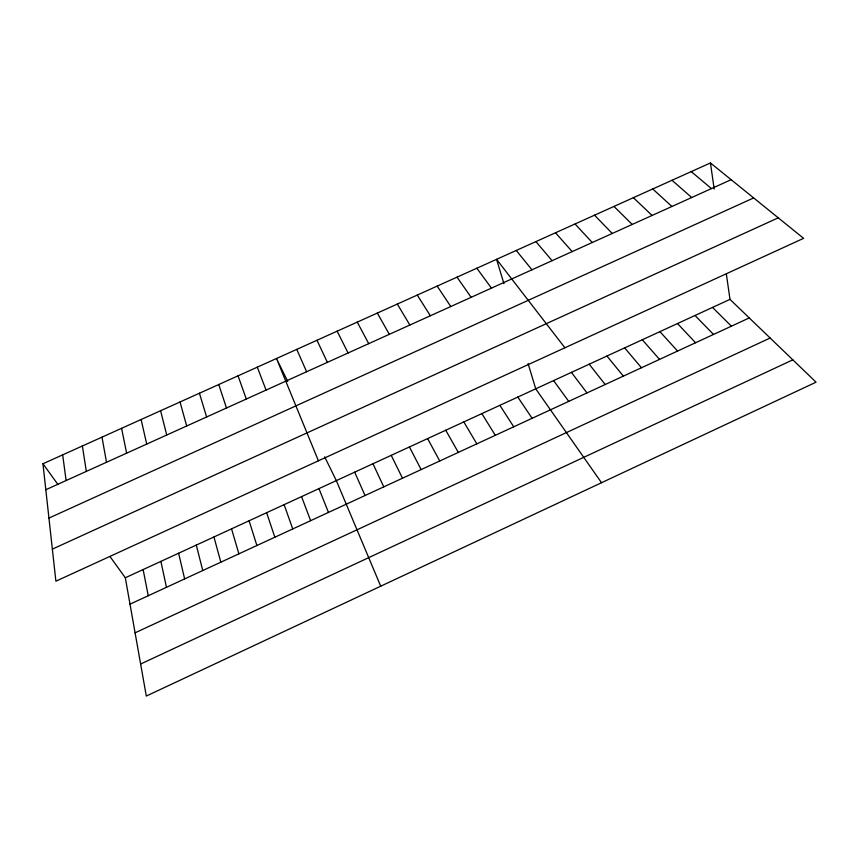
<?xml version="1.0" encoding="UTF-8"?>
<svg xmlns="http://www.w3.org/2000/svg" width="859" height="859" viewBox="0 0 859 859"><rect width="100%" height="100%" fill="white"/><g stroke="black" fill="none" stroke-linecap="round" stroke-linejoin="round"><path stroke-width="1.29" d="M140.629 664.018L792.825 359.835M135.088 632.825L770.147 338.017M129.999 604.167L749.263 317.927M125.317 577.763L729.989 299.383L816.05 382.18L146.309 696.048L125.317 577.763L110.081 556.675M52.356 549.116L778.254 217.821M48.942 518.074L753.665 197.924M45.817 489.727L731.127 179.692M42.95 463.753L710.447 162.952L803.594 238.33L55.889 581.189L42.95 463.753L58.025 484.626M691.248 171.607L711.445 188.593M672.006 180.272L691.71 197.527M652.722 188.969L671.931 206.471M633.373 197.688L652.088 215.448M613.981 206.428L632.203 224.446M712.541 307.425L731.406 326.184M695.038 315.478L713.507 334.452M594.546 215.19L612.252 233.476M677.504 323.553L695.565 342.752M575.047 223.974L592.259 242.517M659.927 331.638L677.579 351.063M555.505 232.778L572.201 251.59M642.307 339.756L659.54 359.395M535.919 241.604L552.101 260.685M624.654 347.884L641.469 367.749M606.948 356.034L623.355 376.124M516.27 250.463L531.946 269.801M589.21 364.205L605.198 384.521M564.911 347.777L496.577 259.332L503.932 283.663M571.418 372.387L586.987 392.928M476.831 268.233L491.466 288.119M553.593 380.591L568.733 401.368M601.525 482.715L535.726 388.826L528.102 363.604M457.031 277.156L471.14 297.311M517.816 397.073L532.108 418.301M437.177 286.101L450.771 306.523M499.863 405.33L513.725 426.794M417.281 295.067L430.338 315.768M481.867 413.619L495.299 435.32M397.33 304.065L409.85 325.035M463.828 421.93L476.82 443.856M445.746 430.252L458.309 452.414M377.316 313.073L389.32 334.323M427.61 438.595L439.744 460.993M357.258 322.114L368.715 343.643M409.442 446.959L421.135 469.594M337.147 331.177L348.067 352.985M391.232 455.345L402.484 478.216M287.754 381.482L276.491 358.514L318.421 460.811M324.691 456.859L336.331 480.621L380.709 586.192M316.982 340.271L327.365 362.358M372.978 463.753L383.78 486.86M354.681 472.171L365.043 495.525M296.763 349.377L306.599 371.743M318.968 488.61L328.46 512.436M257.303 367.158L266.065 390.083M301.563 496.631L310.625 520.672M284.114 504.662L292.758 528.94M238.061 375.834L246.297 399.027M266.634 512.705L274.837 537.219M218.766 384.531L226.486 407.993M249.11 520.779L256.884 545.519M199.428 393.239L206.611 416.98M231.543 528.865L238.888 553.83M180.036 401.98L186.693 425.989M213.945 536.961L220.838 562.173M196.303 545.089L202.756 570.537M160.601 410.742L166.721 435.03M178.618 553.228L184.631 578.912M141.112 419.514L146.706 444.082M160.891 561.389L166.463 587.309M121.581 428.319L126.627 453.165M143.12 569.571L148.253 595.727M101.996 437.145L106.505 462.271M82.367 445.993L86.33 471.398M710.447 162.952L714.183 189.077M726.36 274.064L729.989 299.383M62.686 454.862L66.1 480.546"/></g></svg>
